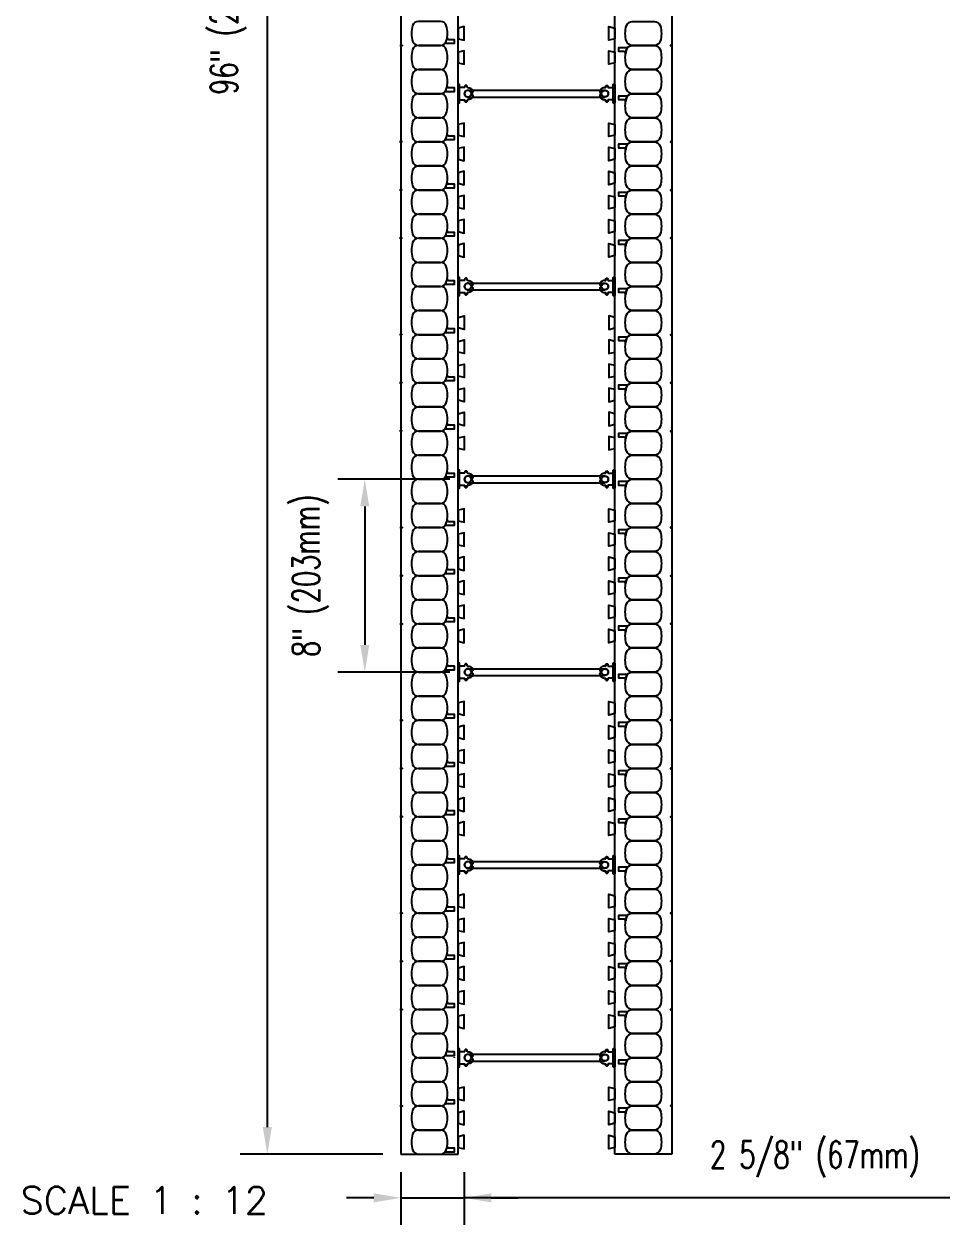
# Model space of a CAD drawing. Header units: inches. Extents: x 118 to 223, y 103 to 202.
# Drawn here: x 185.03 to 223.45, y 103.4 to 153.23 of the extents above; entities that cross this region are included whole.
import ezdxf
from ezdxf.enums import TextEntityAlignment as Align

# ---------------------------------------------------------------- set-up
doc = ezdxf.new("R2010")
doc.units = ezdxf.units.IN
doc.header["$MEASUREMENT"] = 0
for name, color, linetype in [('line25', 2, 'Continuous'), ('LINE50', 5, 'Continuous'), ('LINE9', 9, 'Continuous'), ('TEXT', 4, 'Continuous')]:
    doc.layers.add(name, color=color, linetype=linetype)
doc.styles.add('DIM', font='romans.shx', dxfattribs={"width": 0.7})
doc.styles.add('ROMANS', font='romans.shx', dxfattribs={"height": 0.75})
doc.dimstyles.new('ext_12', dxfattribs={"dimscale": 12, "dimtxt": 0.09375, "dimasz": 0.09375, "dimexe": 0.09375, "dimexo": 0.0625, "dimgap": 0.0625, "dimtad": 1, "dimdec": 1, "dimzin": 2, "dimdsep": 46, "dimlunit": 4, "dimtxsty": 'DIM', "dimcen": 0.09, "dimdle": 0.09375, "dimclrt": 4, "dimadec": 0, "dimazin": 0, "dimtfac": 1, "dimtdec": 1, "dimtmove": 2, "dimatfit": 3, "dimfxl": 0, "dimfrac": 2, "dimtolj": 1, "dimtzin": 0, "dimarcsym": 0})

# ---------------------------------------------------------------- blocks, each defined once
blk = doc.blocks.new('*D9')
at = {"layer": 'Defpoints', "color": 0}
for p in [(200.666, 202.342), (195.124, 106.342), (200.666, 106.342)]:
    blk.add_point(p, dxfattribs=at)
at = {"layer": 'TEXT', "color": 0, "lineweight": -2}
for p, q in [((199.916, 202.342), (193.999, 202.342)), ((195.124, 201.217), (195.124, 107.467)), ((199.916, 106.342), (193.999, 106.342))]:
    blk.add_line(p, q, dxfattribs=at)
at = {"layer": 'TEXT', "color": 0}
for points in [[(194.937, 201.217), (195.312, 201.217), (195.124, 202.342)], [(194.937, 107.467), (195.312, 107.467), (195.124, 106.342)]]:
    blk.add_solid(points, dxfattribs=at)
at = {"layer": 'TEXT', "color": 4, "insert": (193.517, 154.342), "char_height": 1.125, "attachment_point": 5, "rotation": 90, "style": 'DIM'}
blk.add_mtext('\\A1;96" (2438mm)', dxfattribs=at)
blk = doc.blocks.new('*D10')
at = {"layer": 'Defpoints', "color": 0}
for p in [(203.447, 134.342), (199.17, 126.342), (203.447, 126.342)]:
    blk.add_point(p, dxfattribs=at)
at = {"layer": 'TEXT', "color": 0, "lineweight": -2}
for p, q in [((202.697, 134.342), (198.045, 134.342)), ((199.17, 133.217), (199.17, 127.467)), ((202.697, 126.342), (198.045, 126.342))]:
    blk.add_line(p, q, dxfattribs=at)
at = {"layer": 'TEXT', "color": 0}
for points in [[(198.982, 133.217), (199.357, 133.217), (199.17, 134.342)], [(198.982, 127.467), (199.357, 127.467), (199.17, 126.342)]]:
    blk.add_solid(points, dxfattribs=at)
at = {"layer": 'TEXT', "color": 4, "insert": (196.92, 130.342), "char_height": 1.125, "attachment_point": 5, "rotation": 90, "style": 'DIM'}
blk.add_mtext('\\A1;8" (203mm) ', dxfattribs=at)
blk = doc.blocks.new('WEB_6_CENTRE_TOP')
for p, q in [((5.688, 0.141), (0, 0.141)), ((5.688, -0.141), (0, -0.141))]:
    blk.add_line(p, q)
for centre in [(0, 0), (5.688, 0)]:
    blk.add_circle(centre, 0.141)
blk = doc.blocks.new('Connector')
blk.add_point((0.271, 0))
at = {"layer": 'LINE9'}
for p, q in [((0, 0.375), (0, -0.375)), ((0.062, -0.375), (0.062, 0.375)), ((0.281, 0.25), (0.062, 0.25))]:
    blk.add_line(p, q, dxfattribs=at)
for points, weights in [([(0.007, 0.375), (0.004, 0.375), (0, 0.375)], [1, 0.972587069138, 0.950305488115]), ([(0.327, 0.343), (0.308, 0.343), (0.281, 0.317), (0.281, 0.297)], [1, 0.85355339, 0.85355339, 1]), ([(0.328, 0.343), (0.327, 0.343), (0.327, 0.343)], [1, 0.70710678, 1]), ([(0.375, 0.297), (0.375, 0.317), (0.348, 0.343), (0.329, 0.343)], [1, 0.85355339, 0.85355339, 1]), ([(0.406, 0.25), (0.546, 0.25), (0.619, 0.131)], [0.958404415409, 0.794674173519, 0.864651571113]), ([(0.619, 0.052), (0.612, 0.049), (0.604, 0.049)], [0.83615024178, 0.892081430621, 1]), ([(0, -0.375), (0.004, -0.375), (0.007, -0.375)], [0.950305488115, 0.972587069138, 1]), ([(0.281, -0.297), (0.281, -0.317), (0.308, -0.343), (0.327, -0.343)], [1, 0.85355339, 0.85355339, 1]), ([(0.327, -0.343), (0.281, -0.343), (0.281, -0.297)], [1, 0.70710678, 1]), ([(0.329, -0.343), (0.348, -0.343), (0.375, -0.317), (0.375, -0.297)], [1, 0.85355339, 0.85355339, 1]), ([(0.375, -0.297), (0.375, -0.343), (0.329, -0.343)], [1, 0.70710678, 1]), ([(0.619, -0.131), (0.546, -0.25), (0.406, -0.25)], [0.864651574428, 0.794674169686, 0.958404415195]), ([(0.604, -0.049), (0.612, -0.049), (0.619, -0.052)], [1, 0.89208144177, 0.836150253337])]:
    blk.add_rational_spline(points, weights, degree=2, dxfattribs=at)
for points, degree in [([(0, 0.375), (0.002, 0.375), (0.005, 0.375), (0.007, 0.375)], 3), ([(0.007, 0.375), (0.021, 0.375), (0.051, 0.375), (0.062, 0.375), (0.062, 0.375)], 3), ([(0.281, 0.25), (0.281, 0.297)], 1), ([(0.327, 0.343), (0.327, 0.343), (0.328, 0.343), (0.328, 0.343)], 3), ([(0.328, 0.343), (0.329, 0.343), (0.329, 0.343), (0.329, 0.343)], 3), ([(0.375, 0.25), (0.375, 0.297)], 1), ([(0.406, 0.25), (0.375, 0.25)], 1), ([(0.406, 0.25), (0.406, 0.25)], 1), ([(0.406, 0.25), (0.406, 0.25)], 1), ([(0.406, 0.25), (0.406, 0.25)], 1), ([(0.406, 0.25), (0.406, 0.25)], 1), ([(0.406, 0.25), (0.406, 0.25)], 1), ([(0.406, 0.25), (0.406, 0.25)], 1), ([(0.406, 0.25), (0.406, 0.25)], 1), ([(0.406, 0.25), (0.406, 0.25)], 1), ([(0.406, 0.25), (0.406, 0.25)], 1), ([(0.406, 0.25), (0.406, 0.25)], 1), ([(0.406, 0.25), (0.406, 0.25)], 1), ([(0.406, 0.25), (0.406, 0.25)], 1), ([(0.406, 0.25), (0.406, 0.25)], 1), ([(0.406, 0.25), (0.406, 0.25)], 1), ([(0.406, 0.25), (0.406, 0.25)], 1), ([(0.406, 0.25), (0.406, 0.25)], 1), ([(0.406, 0.25), (0.406, 0.25)], 1), ([(0.406, 0.25), (0.406, 0.25)], 1), ([(0.406, 0.25), (0.406, 0.25)], 1), ([(0.406, 0.25), (0.406, 0.25)], 1), ([(0.406, 0.25), (0.406, 0.25)], 1), ([(0.406, 0.25), (0.406, 0.25)], 1), ([(0.406, 0.25), (0.406, 0.25)], 1), ([(0.406, 0.25), (0.406, 0.25)], 1), ([(0.604, 0.049), (0.532, 0.049)], 1), ([(0.532, 0.049), (0.532, 0.049)], 1), ([(0.532, 0.049), (0.532, 0.049)], 1), ([(0.532, 0.049), (0.532, 0.049)], 1), ([(0.532, 0.049), (0.532, 0.049)], 1), ([(0.532, 0.049), (0.532, 0.049)], 1), ([(0.532, 0.049), (0.532, 0.049)], 1), ([(0.532, 0.049), (0.532, 0.049)], 1), ([(0.532, 0.049), (0.532, 0.049)], 1), ([(0.532, 0.049), (0.532, 0.049)], 1), ([(0.532, 0.049), (0.532, 0.049)], 1), ([(0.604, 0.049), (0.609, 0.049), (0.614, 0.05), (0.619, 0.052)], 3), ([(0.604, 0.049), (0.604, 0.049)], 1), ([(0.604, 0.049), (0.604, 0.049)], 1), ([(0.604, 0.049), (0.604, 0.049)], 1), ([(0.604, 0.049), (0.604, 0.049)], 1), ([(0.619, 0.131), (0.619, 0.052)], 1), ([(0.619, 0.131), (0.619, 0.131)], 1), ([(0.619, 0.131), (0.619, 0.131)], 1), ([(0.619, 0.131), (0.619, 0.131)], 1), ([(0.619, 0.131), (0.619, 0.131)], 1), ([(0.007, -0.375), (0.005, -0.375), (0.002, -0.375), (0, -0.375)], 3), ([(0.062, -0.375), (0.062, -0.375), (0.051, -0.375), (0.021, -0.375), (0.007, -0.375)], 3), ([(0.062, -0.25), (0.281, -0.25)], 1), ([(0.281, -0.297), (0.281, -0.25)], 1), ([(0.281, -0.25), (0.281, -0.297)], 1), ([(0.328, -0.343), (0.328, -0.343), (0.327, -0.343), (0.327, -0.343)], 3), ([(0.329, -0.343), (0.329, -0.343), (0.329, -0.343), (0.328, -0.343)], 3), ([(0.375, -0.25), (0.375, -0.297)], 1), ([(0.375, -0.297), (0.375, -0.25)], 1), ([(0.406, -0.25), (0.375, -0.25)], 1), ([(0.406, -0.25), (0.406, -0.25)], 1), ([(0.406, -0.25), (0.406, -0.25)], 1), ([(0.406, -0.25), (0.406, -0.25)], 1), ([(0.406, -0.25), (0.406, -0.25)], 1), ([(0.406, -0.25), (0.406, -0.25)], 1), ([(0.406, -0.25), (0.406, -0.25)], 1), ([(0.406, -0.25), (0.406, -0.25)], 1), ([(0.406, -0.25), (0.406, -0.25)], 1), ([(0.406, -0.25), (0.406, -0.25)], 1), ([(0.406, -0.25), (0.406, -0.25)], 1), ([(0.406, -0.25), (0.406, -0.25)], 1), ([(0.532, -0.049), (0.604, -0.049)], 1), ([(0.604, -0.049), (0.58, -0.049), (0.556, -0.049), (0.532, -0.049)], 3), ([(0.532, -0.049), (0.532, -0.049)], 1), ([(0.532, -0.049), (0.532, -0.049)], 1), ([(0.532, -0.049), (0.532, -0.049)], 1), ([(0.532, -0.049), (0.532, -0.049)], 1), ([(0.619, -0.052), (0.614, -0.05), (0.609, -0.049), (0.604, -0.049)], 3), ([(0.604, -0.049), (0.604, -0.049)], 1), ([(0.604, -0.049), (0.604, -0.049)], 1), ([(0.604, -0.049), (0.604, -0.049)], 1), ([(0.604, -0.049), (0.604, -0.049)], 1), ([(0.604, -0.049), (0.604, -0.049)], 1), ([(0.604, -0.049), (0.604, -0.049)], 1), ([(0.604, -0.049), (0.604, -0.049)], 1), ([(0.604, -0.049), (0.604, -0.049)], 1), ([(0.619, -0.052), (0.619, -0.131)], 1), ([(0.619, -0.131), (0.619, -0.131)], 1), ([(0.619, -0.131), (0.619, -0.131)], 1), ([(0.619, -0.131), (0.619, -0.131)], 1), ([(0.619, -0.131), (0.619, -0.131)], 1)]:
    blk.add_open_spline(points, degree=degree, dxfattribs=at)
for points, weights, knots in [([(0.062, 0.375), (0.062, 0.375), (0.046, 0.375), (0.03, 0.375), (0.007, 0.375)], [0.868718858569, 0.861102746415, 1, 0.861102734288, 0.868718859898], [0, 0, 0, 0.5, 0.5, 1, 1, 1]), ([(0.532, 0.049), (0.472, 0.203), (0.333, 0.113), (0.157, 0), (0.333, -0.113), (0.472, -0.203), (0.532, -0.049)], [0.899508922286, 0.599718215298, 1, 0.54226024, 1, 0.599718224335, 0.899508908749], [0, 0, 0, 0.318112, 0.318112, 0.681888, 0.681888, 1, 1, 1]), ([(0.007, -0.375), (0.03, -0.375), (0.046, -0.375), (0.062, -0.375), (0.062, -0.375)], [0.868718859319, 0.861102739573, 1, 0.861102742958, 0.868718858948], [0, 0, 0, 0.5, 0.5, 1, 1, 1])]:
    blk.add_rational_spline(points, weights, degree=2, knots=knots, dxfattribs=at)
blk = doc.blocks.new('*D16')
at = {"layer": 'Defpoints', "color": 0}
for p in [(200.666, 106.342), (203.291, 106.342), (203.291, 104.527)]:
    blk.add_point(p, dxfattribs=at)
at = {"layer": 'TEXT', "color": 0, "lineweight": -2}
for p, q in [((200.666, 105.592), (200.666, 103.402)), ((203.291, 105.592), (203.291, 103.402)), ((199.541, 104.527), (198.416, 104.527)), ((200.666, 104.527), (203.291, 104.527)), ((200.666, 104.527), (203.291, 104.527)), ((223.454, 104.527), (203.291, 104.527)), ((204.416, 104.527), (205.541, 104.527))]:
    blk.add_line(p, q, dxfattribs=at)
at = {"layer": 'TEXT', "color": 0}
for points in [[(199.541, 104.714), (199.541, 104.339), (200.666, 104.527)], [(204.416, 104.714), (204.416, 104.339), (203.291, 104.527)]]:
    blk.add_solid(points, dxfattribs=at)
at = {"layer": 'TEXT', "color": 4, "insert": (217.848, 106.134), "char_height": 1.125, "attachment_point": 5, "style": 'DIM'}
blk.add_mtext('\\A1;2 5/8" (67mm)', dxfattribs=at)

msp = doc.modelspace()

# ---------------------------------------------------------------- linework, layer by layer
at = {"layer": 'line25'}
for p, q in [((203.041, 106.342), (203.041, 173.967)), ((209.541, 106.342), (209.541, 173.967)), ((202.873, 110.362), (202.873, 110.342))]:
    msp.add_line(p, q, dxfattribs=at)
for points in [[(203.041, 152.623), (203.291, 152.561), (203.291, 153.123), (203.041, 153.061)], [(209.541, 152.623), (209.291, 152.561), (209.291, 153.123), (209.541, 153.061)], [(203.041, 151.623), (203.291, 151.561), (203.291, 152.123), (203.041, 152.061)], [(209.541, 151.623), (209.291, 151.561), (209.291, 152.123), (209.541, 152.061)], [(203.041, 148.623), (203.291, 148.561), (203.291, 149.123), (203.041, 149.061)], [(209.541, 148.623), (209.291, 148.561), (209.291, 149.123), (209.541, 149.061)], [(203.041, 147.623), (203.291, 147.561), (203.291, 148.123), (203.041, 148.061)], [(209.541, 147.623), (209.291, 147.561), (209.291, 148.123), (209.541, 148.061)], [(203.041, 146.623), (203.291, 146.561), (203.291, 147.123), (203.041, 147.061)], [(209.541, 146.623), (209.291, 146.561), (209.291, 147.123), (209.541, 147.061)], [(203.041, 145.623), (203.291, 145.561), (203.291, 146.123), (203.041, 146.061)], [(209.541, 145.623), (209.291, 145.561), (209.291, 146.123), (209.541, 146.061)], [(203.041, 144.623), (203.291, 144.561), (203.291, 145.123), (203.041, 145.061)], [(209.541, 144.623), (209.291, 144.561), (209.291, 145.123), (209.541, 145.061)], [(203.041, 143.623), (203.291, 143.561), (203.291, 144.123), (203.041, 144.061)], [(209.541, 143.623), (209.291, 143.561), (209.291, 144.123), (209.541, 144.061)], [(203.041, 141.061), (203.291, 141.123), (203.291, 140.561), (203.041, 140.623)], [(209.541, 141.061), (209.291, 141.123), (209.291, 140.561), (209.541, 140.623)], [(203.041, 140.061), (203.291, 140.123), (203.291, 139.561), (203.041, 139.623)], [(209.541, 140.061), (209.291, 140.123), (209.291, 139.561), (209.541, 139.623)], [(203.041, 139.061), (203.291, 139.123), (203.291, 138.561), (203.041, 138.623)], [(209.541, 139.061), (209.291, 139.123), (209.291, 138.561), (209.541, 138.623)], [(203.041, 138.061), (203.291, 138.123), (203.291, 137.561), (203.041, 137.623)], [(209.541, 138.061), (209.291, 138.123), (209.291, 137.561), (209.541, 137.623)], [(203.041, 137.061), (203.291, 137.123), (203.291, 136.561), (203.041, 136.623)], [(209.541, 137.061), (209.291, 137.123), (209.291, 136.561), (209.541, 136.623)], [(203.041, 136.061), (203.291, 136.123), (203.291, 135.561), (203.041, 135.623)], [(209.541, 136.061), (209.291, 136.123), (209.291, 135.561), (209.541, 135.623)], [(203.041, 132.623), (203.291, 132.561), (203.291, 133.123), (203.041, 133.061)], [(209.541, 132.623), (209.291, 132.561), (209.291, 133.123), (209.541, 133.061)], [(203.041, 131.623), (203.291, 131.561), (203.291, 132.123), (203.041, 132.061)], [(209.541, 131.623), (209.291, 131.561), (209.291, 132.123), (209.541, 132.061)], [(203.041, 130.623), (203.291, 130.561), (203.291, 131.123), (203.041, 131.061)], [(209.541, 130.623), (209.291, 130.561), (209.291, 131.123), (209.541, 131.061)], [(203.041, 129.623), (203.291, 129.561), (203.291, 130.123), (203.041, 130.061)], [(209.541, 129.623), (209.291, 129.561), (209.291, 130.123), (209.541, 130.061)], [(203.041, 128.623), (203.291, 128.561), (203.291, 129.123), (203.041, 129.061)], [(209.541, 128.623), (209.291, 128.561), (209.291, 129.123), (209.541, 129.061)], [(203.041, 127.623), (203.291, 127.561), (203.291, 128.123), (203.041, 128.061)], [(209.541, 127.623), (209.291, 127.561), (209.291, 128.123), (209.541, 128.061)], [(203.041, 124.623), (203.291, 124.561), (203.291, 125.123), (203.041, 125.061)], [(209.541, 124.623), (209.291, 124.561), (209.291, 125.123), (209.541, 125.061)], [(203.041, 123.623), (203.291, 123.561), (203.291, 124.123), (203.041, 124.061)], [(209.541, 123.623), (209.291, 123.561), (209.291, 124.123), (209.541, 124.061)], [(203.041, 122.623), (203.291, 122.561), (203.291, 123.123), (203.041, 123.061)], [(209.541, 122.623), (209.291, 122.561), (209.291, 123.123), (209.541, 123.061)], [(203.041, 121.623), (203.291, 121.561), (203.291, 122.123), (203.041, 122.061)], [(209.541, 121.623), (209.291, 121.561), (209.291, 122.123), (209.541, 122.061)], [(203.041, 120.623), (203.291, 120.561), (203.291, 121.123), (203.041, 121.061)], [(209.541, 120.623), (209.291, 120.561), (209.291, 121.123), (209.541, 121.061)], [(203.041, 119.623), (203.291, 119.561), (203.291, 120.123), (203.041, 120.061)], [(209.541, 119.623), (209.291, 119.561), (209.291, 120.123), (209.541, 120.061)], [(203.041, 116.623), (203.291, 116.561), (203.291, 117.123), (203.041, 117.061)], [(209.541, 116.623), (209.291, 116.561), (209.291, 117.123), (209.541, 117.061)], [(203.041, 115.623), (203.291, 115.561), (203.291, 116.123), (203.041, 116.061)], [(209.541, 115.623), (209.291, 115.561), (209.291, 116.123), (209.541, 116.061)], [(203.041, 114.623), (203.291, 114.561), (203.291, 115.123), (203.041, 115.061)], [(209.541, 114.623), (209.291, 114.561), (209.291, 115.123), (209.541, 115.061)], [(203.041, 113.623), (203.291, 113.561), (203.291, 114.123), (203.041, 114.061)], [(209.541, 113.623), (209.291, 113.561), (209.291, 114.123), (209.541, 114.061)], [(203.041, 112.623), (203.291, 112.561), (203.291, 113.123), (203.041, 113.061)], [(209.541, 112.623), (209.291, 112.561), (209.291, 113.123), (209.541, 113.061)], [(203.041, 111.623), (203.291, 111.561), (203.291, 112.123), (203.041, 112.061)], [(209.541, 111.623), (209.291, 111.561), (209.291, 112.123), (209.541, 112.061)], [(203.041, 108.623), (203.291, 108.561), (203.291, 109.123), (203.041, 109.061)], [(209.541, 108.623), (209.291, 108.561), (209.291, 109.123), (209.541, 109.061)], [(203.041, 107.623), (203.291, 107.561), (203.291, 108.123), (203.041, 108.061)], [(209.541, 107.623), (209.291, 107.561), (209.291, 108.123), (209.541, 108.061)], [(203.041, 106.623), (203.291, 106.561), (203.291, 107.123), (203.041, 107.061)], [(209.541, 106.623), (209.291, 106.561), (209.291, 107.123), (209.541, 107.061)]]:
    msp.add_lwpolyline(points, close=True, dxfattribs=at)
at = {"layer": 'LINE50'}
for p, q in [((200.666, 176.31), (200.666, 106.342)), ((211.916, 176.31), (211.916, 106.342)), ((200.666, 106.342), (203.041, 106.342)), ((211.916, 106.342), (209.541, 106.342))]:
    msp.add_line(p, q, dxfattribs=at)
at = {"layer": 'LINE9'}
for points in [[(202.552, 152.515, 0.157671), (202.552, 153.169, 0.325305), (202.314, 153.342), (201.393, 153.342, 0.325305), (201.155, 153.169, 0.157671), (201.155, 152.515, 0.325305), (201.393, 152.342), (202.314, 152.342, 0.325305)], [(210.03, 152.515, -0.157671), (210.03, 153.169, -0.325305), (210.268, 153.342), (211.189, 153.342, -0.325305), (211.427, 153.169, -0.157671), (211.427, 152.515, -0.325305), (211.189, 152.342), (210.268, 152.342, -0.325305)], [(202.552, 152.515, 0.037267), (202.59, 152.668, 0.463036), (202.651, 152.596), (202.873, 152.596), (202.873, 152.425), (202.527, 152.425, 0.189002), (202.484, 152.408, 0.128407)], [(202.552, 151.515, 0.157671), (202.552, 152.169, 0.325305), (202.314, 152.342), (201.393, 152.342, 0.325305), (201.155, 152.169, 0.157671), (201.155, 151.515, 0.325305), (201.393, 151.342), (202.314, 151.342, 0.325305)], [(210.03, 152.169, 0.037267), (209.993, 152.015, 0.463036), (209.931, 152.088), (209.71, 152.088), (209.71, 152.258), (210.056, 152.258, 0.189002), (210.098, 152.275, 0.128407)], [(210.03, 151.515, -0.157671), (210.03, 152.169, -0.325305), (210.268, 152.342), (211.189, 152.342, -0.325305), (211.427, 152.169, -0.157671), (211.427, 151.515, -0.325305), (211.189, 151.342), (210.268, 151.342, -0.325305)], [(202.552, 150.515, 0.157671), (202.552, 151.169, 0.325305), (202.314, 151.342), (201.393, 151.342, 0.325305), (201.155, 151.169, 0.157671), (201.155, 150.515, 0.325305), (201.393, 150.342), (202.314, 150.342, 0.325305)], [(210.03, 150.515, -0.157671), (210.03, 151.169, -0.325305), (210.268, 151.342), (211.189, 151.342, -0.325305), (211.427, 151.169, -0.157671), (211.427, 150.515, -0.325305), (211.189, 150.342), (210.268, 150.342, -0.325305)], [(202.552, 150.515, 0.037267), (202.59, 150.668, 0.463036), (202.651, 150.596), (202.873, 150.596), (202.873, 150.425), (202.527, 150.425, 0.189002), (202.484, 150.408, 0.128407)], [(202.552, 149.515, 0.157671), (202.552, 150.169, 0.325305), (202.314, 150.342), (201.393, 150.342, 0.325305), (201.155, 150.169, 0.157671), (201.155, 149.515, 0.325305), (201.393, 149.342), (202.314, 149.342, 0.325305)], [(210.03, 150.169, 0.037267), (209.993, 150.015, 0.463036), (209.931, 150.088), (209.71, 150.088), (209.71, 150.258), (210.056, 150.258, 0.189002), (210.098, 150.275, 0.128407)], [(210.03, 149.515, -0.157671), (210.03, 150.169, -0.325305), (210.268, 150.342), (211.189, 150.342, -0.325305), (211.427, 150.169, -0.157671), (211.427, 149.515, -0.325305), (211.189, 149.342), (210.268, 149.342, -0.325305)], [(202.552, 148.515, 0.157671), (202.552, 149.169, 0.325305), (202.314, 149.342), (201.393, 149.342, 0.325305), (201.155, 149.169, 0.157671), (201.155, 148.515, 0.325305), (201.393, 148.342), (202.314, 148.342, 0.325305)], [(210.03, 148.515, -0.157671), (210.03, 149.169, -0.325305), (210.268, 149.342), (211.189, 149.342, -0.325305), (211.427, 149.169, -0.157671), (211.427, 148.515, -0.325305), (211.189, 148.342), (210.268, 148.342, -0.325305)], [(202.552, 148.515, 0.037267), (202.59, 148.668, 0.463036), (202.651, 148.596), (202.873, 148.596), (202.873, 148.425), (202.527, 148.425, 0.189002), (202.484, 148.408, 0.128407)], [(202.552, 147.515, 0.157671), (202.552, 148.169, 0.325305), (202.314, 148.342), (201.393, 148.342, 0.325305), (201.155, 148.169, 0.157671), (201.155, 147.515, 0.325305), (201.393, 147.342), (202.314, 147.342, 0.325305)], [(210.03, 148.169, 0.037267), (209.993, 148.015, 0.463036), (209.931, 148.088), (209.71, 148.088), (209.71, 148.258), (210.056, 148.258, 0.189002), (210.098, 148.275, 0.128407)], [(210.03, 147.515, -0.157671), (210.03, 148.169, -0.325305), (210.268, 148.342), (211.189, 148.342, -0.325305), (211.427, 148.169, -0.157671), (211.427, 147.515, -0.325305), (211.189, 147.342), (210.268, 147.342, -0.325305)], [(202.552, 146.515, 0.157671), (202.552, 147.169, 0.325305), (202.314, 147.342), (201.393, 147.342, 0.325305), (201.155, 147.169, 0.157671), (201.155, 146.515, 0.325305), (201.393, 146.342), (202.314, 146.342, 0.325305)], [(210.03, 146.515, -0.157671), (210.03, 147.169, -0.325305), (210.268, 147.342), (211.189, 147.342, -0.325305), (211.427, 147.169, -0.157671), (211.427, 146.515, -0.325305), (211.189, 146.342), (210.268, 146.342, -0.325305)], [(202.552, 146.515, 0.037267), (202.59, 146.668, 0.463036), (202.651, 146.596), (202.873, 146.596), (202.873, 146.425), (202.527, 146.425, 0.189002), (202.484, 146.408, 0.128407)], [(202.552, 145.515, 0.157671), (202.552, 146.169, 0.325305), (202.314, 146.342), (201.393, 146.342, 0.325305), (201.155, 146.169, 0.157671), (201.155, 145.515, 0.325305), (201.393, 145.342), (202.314, 145.342, 0.325305)], [(210.03, 146.169, 0.037267), (209.993, 146.015, 0.463036), (209.931, 146.088), (209.71, 146.088), (209.71, 146.258), (210.056, 146.258, 0.189002), (210.098, 146.275, 0.128407)], [(210.03, 145.515, -0.157671), (210.03, 146.169, -0.325305), (210.268, 146.342), (211.189, 146.342, -0.325305), (211.427, 146.169, -0.157671), (211.427, 145.515, -0.325305), (211.189, 145.342), (210.268, 145.342, -0.325305)], [(202.552, 144.515, 0.157671), (202.552, 145.169, 0.325305), (202.314, 145.342), (201.393, 145.342, 0.325305), (201.155, 145.169, 0.157671), (201.155, 144.515, 0.325305), (201.393, 144.342), (202.314, 144.342, 0.325305)], [(210.03, 144.515, -0.157671), (210.03, 145.169, -0.325305), (210.268, 145.342), (211.189, 145.342, -0.325305), (211.427, 145.169, -0.157671), (211.427, 144.515, -0.325305), (211.189, 144.342), (210.268, 144.342, -0.325305)], [(202.552, 144.515, 0.037267), (202.59, 144.668, 0.463036), (202.651, 144.596), (202.873, 144.596), (202.873, 144.425), (202.527, 144.425, 0.189002), (202.484, 144.408, 0.128407)], [(202.552, 143.515, 0.157671), (202.552, 144.169, 0.325305), (202.314, 144.342), (201.393, 144.342, 0.325305), (201.155, 144.169, 0.157671), (201.155, 143.515, 0.325305), (201.393, 143.342), (202.314, 143.342, 0.325305)], [(210.03, 144.169, 0.037267), (209.993, 144.015, 0.463036), (209.931, 144.088), (209.71, 144.088), (209.71, 144.258), (210.056, 144.258, 0.189002), (210.098, 144.275, 0.128407)], [(210.03, 143.515, -0.157671), (210.03, 144.169, -0.325305), (210.268, 144.342), (211.189, 144.342, -0.325305), (211.427, 144.169, -0.157671), (211.427, 143.515, -0.325305), (211.189, 143.342), (210.268, 143.342, -0.325305)], [(202.552, 142.515, 0.157671), (202.552, 143.169, 0.325305), (202.314, 143.342), (201.393, 143.342, 0.325305), (201.155, 143.169, 0.157671), (201.155, 142.515, 0.325305), (201.393, 142.342), (202.314, 142.342, 0.325305)], [(210.03, 142.515, -0.157671), (210.03, 143.169, -0.325305), (210.268, 143.342), (211.189, 143.342, -0.325305), (211.427, 143.169, -0.157671), (211.427, 142.515, -0.325305), (211.189, 142.342), (210.268, 142.342, -0.325305)], [(202.552, 142.515, 0.037267), (202.59, 142.668, 0.463036), (202.651, 142.596), (202.873, 142.596), (202.873, 142.425), (202.527, 142.425, 0.189002), (202.484, 142.408, 0.128407)], [(202.552, 141.515, 0.157671), (202.552, 142.169, 0.325305), (202.314, 142.342), (201.393, 142.342, 0.325305), (201.155, 142.169, 0.157671), (201.155, 141.515, 0.325305), (201.393, 141.342), (202.314, 141.342, 0.325305)], [(210.03, 142.169, 0.037267), (209.993, 142.015, 0.463036), (209.931, 142.088), (209.71, 142.088), (209.71, 142.258), (210.056, 142.258, 0.189002), (210.098, 142.275, 0.128407)], [(210.03, 141.515, -0.157671), (210.03, 142.169, -0.325305), (210.268, 142.342), (211.189, 142.342, -0.325305), (211.427, 142.169, -0.157671), (211.427, 141.515, -0.325305), (211.189, 141.342), (210.268, 141.342, -0.325305)], [(202.552, 140.515, 0.157671), (202.552, 141.169, 0.325305), (202.314, 141.342), (201.393, 141.342, 0.325305), (201.155, 141.169, 0.157671), (201.155, 140.515, 0.325305), (201.393, 140.342), (202.314, 140.342, 0.325305)], [(210.03, 140.515, -0.157671), (210.03, 141.169, -0.325305), (210.268, 141.342), (211.189, 141.342, -0.325305), (211.427, 141.169, -0.157671), (211.427, 140.515, -0.325305), (211.189, 140.342), (210.268, 140.342, -0.325305)], [(202.552, 140.515, 0.037267), (202.59, 140.668, 0.463036), (202.651, 140.596), (202.873, 140.596), (202.873, 140.425), (202.527, 140.425, 0.189002), (202.484, 140.408, 0.128407)], [(202.552, 139.515, 0.157671), (202.552, 140.169, 0.325305), (202.314, 140.342), (201.393, 140.342, 0.325305), (201.155, 140.169, 0.157671), (201.155, 139.515, 0.325305), (201.393, 139.342), (202.314, 139.342, 0.325305)], [(210.03, 140.169, 0.037267), (209.993, 140.015, 0.463036), (209.931, 140.088), (209.71, 140.088), (209.71, 140.258), (210.056, 140.258, 0.189002), (210.098, 140.275, 0.128407)], [(210.03, 139.515, -0.157671), (210.03, 140.169, -0.325305), (210.268, 140.342), (211.189, 140.342, -0.325305), (211.427, 140.169, -0.157671), (211.427, 139.515, -0.325305), (211.189, 139.342), (210.268, 139.342, -0.325305)], [(202.552, 138.515, 0.157671), (202.552, 139.169, 0.325305), (202.314, 139.342), (201.393, 139.342, 0.325305), (201.155, 139.169, 0.157671), (201.155, 138.515, 0.325305), (201.393, 138.342), (202.314, 138.342, 0.325305)], [(210.03, 138.515, -0.157671), (210.03, 139.169, -0.325305), (210.268, 139.342), (211.189, 139.342, -0.325305), (211.427, 139.169, -0.157671), (211.427, 138.515, -0.325305), (211.189, 138.342), (210.268, 138.342, -0.325305)], [(202.552, 138.515, 0.037267), (202.59, 138.668, 0.463036), (202.651, 138.596), (202.873, 138.596), (202.873, 138.425), (202.527, 138.425, 0.189002), (202.484, 138.408, 0.128407)], [(202.552, 137.515, 0.157671), (202.552, 138.169, 0.325305), (202.314, 138.342), (201.393, 138.342, 0.325305), (201.155, 138.169, 0.157671), (201.155, 137.515, 0.325305), (201.393, 137.342), (202.314, 137.342, 0.325305)], [(210.03, 138.169, 0.037267), (209.993, 138.015, 0.463036), (209.931, 138.088), (209.71, 138.088), (209.71, 138.258), (210.056, 138.258, 0.189002), (210.098, 138.275, 0.128407)], [(210.03, 137.515, -0.157671), (210.03, 138.169, -0.325305), (210.268, 138.342), (211.189, 138.342, -0.325305), (211.427, 138.169, -0.157671), (211.427, 137.515, -0.325305), (211.189, 137.342), (210.268, 137.342, -0.325305)], [(202.552, 136.515, 0.157671), (202.552, 137.169, 0.325305), (202.314, 137.342), (201.393, 137.342, 0.325305), (201.155, 137.169, 0.157671), (201.155, 136.515, 0.325305), (201.393, 136.342), (202.314, 136.342, 0.325305)], [(210.03, 136.515, -0.157671), (210.03, 137.169, -0.325305), (210.268, 137.342), (211.189, 137.342, -0.325305), (211.427, 137.169, -0.157671), (211.427, 136.515, -0.325305), (211.189, 136.342), (210.268, 136.342, -0.325305)], [(202.552, 136.515, 0.037267), (202.59, 136.668, 0.463036), (202.651, 136.596), (202.873, 136.596), (202.873, 136.425), (202.527, 136.425, 0.189002), (202.484, 136.408, 0.128407)], [(202.552, 135.515, 0.157671), (202.552, 136.169, 0.325305), (202.314, 136.342), (201.393, 136.342, 0.325305), (201.155, 136.169, 0.157671), (201.155, 135.515, 0.325305), (201.393, 135.342), (202.314, 135.342, 0.325305)], [(210.03, 136.169, 0.037267), (209.993, 136.015, 0.463036), (209.931, 136.088), (209.71, 136.088), (209.71, 136.258), (210.056, 136.258, 0.189002), (210.098, 136.275, 0.128407)], [(210.03, 135.515, -0.157671), (210.03, 136.169, -0.325305), (210.268, 136.342), (211.189, 136.342, -0.325305), (211.427, 136.169, -0.157671), (211.427, 135.515, -0.325305), (211.189, 135.342), (210.268, 135.342, -0.325305)], [(202.552, 134.515, 0.157671), (202.552, 135.169, 0.325305), (202.314, 135.342), (201.393, 135.342, 0.325305), (201.155, 135.169, 0.157671), (201.155, 134.515, 0.325305), (201.393, 134.342), (202.314, 134.342, 0.325305)], [(210.03, 134.515, -0.157671), (210.03, 135.169, -0.325305), (210.268, 135.342), (211.189, 135.342, -0.325305), (211.427, 135.169, -0.157671), (211.427, 134.515, -0.325305), (211.189, 134.342), (210.268, 134.342, -0.325305)], [(202.552, 134.515, 0.037267), (202.59, 134.668, 0.463036), (202.651, 134.596), (202.873, 134.596), (202.873, 134.425), (202.527, 134.425, 0.189002), (202.484, 134.408, 0.128407)], [(202.552, 133.515, 0.157671), (202.552, 134.169, 0.325305), (202.314, 134.342), (201.393, 134.342, 0.325305), (201.155, 134.169, 0.157671), (201.155, 133.515, 0.325305), (201.393, 133.342), (202.314, 133.342, 0.325305)], [(210.03, 134.169, 0.037267), (209.993, 134.015, 0.463036), (209.931, 134.088), (209.71, 134.088), (209.71, 134.258), (210.056, 134.258, 0.189002), (210.098, 134.275, 0.128407)], [(210.03, 133.515, -0.157671), (210.03, 134.169, -0.325305), (210.268, 134.342), (211.189, 134.342, -0.325305), (211.427, 134.169, -0.157671), (211.427, 133.515, -0.325305), (211.189, 133.342), (210.268, 133.342, -0.325305)], [(202.552, 132.515, 0.157671), (202.552, 133.169, 0.325305), (202.314, 133.342), (201.393, 133.342, 0.325305), (201.155, 133.169, 0.157671), (201.155, 132.515, 0.325305), (201.393, 132.342), (202.314, 132.342, 0.325305)], [(210.03, 132.515, -0.157671), (210.03, 133.169, -0.325305), (210.268, 133.342), (211.189, 133.342, -0.325305), (211.427, 133.169, -0.157671), (211.427, 132.515, -0.325305), (211.189, 132.342), (210.268, 132.342, -0.325305)], [(202.552, 132.515, 0.037267), (202.59, 132.668, 0.463036), (202.651, 132.596), (202.873, 132.596), (202.873, 132.425), (202.527, 132.425, 0.189002), (202.484, 132.408, 0.128407)], [(202.552, 131.515, 0.157671), (202.552, 132.169, 0.325305), (202.314, 132.342), (201.393, 132.342, 0.325305), (201.155, 132.169, 0.157671), (201.155, 131.515, 0.325305), (201.393, 131.342), (202.314, 131.342, 0.325305)], [(210.03, 132.169, 0.037267), (209.993, 132.015, 0.463036), (209.931, 132.088), (209.71, 132.088), (209.71, 132.258), (210.056, 132.258, 0.189002), (210.098, 132.275, 0.128407)], [(210.03, 131.515, -0.157671), (210.03, 132.169, -0.325305), (210.268, 132.342), (211.189, 132.342, -0.325305), (211.427, 132.169, -0.157671), (211.427, 131.515, -0.325305), (211.189, 131.342), (210.268, 131.342, -0.325305)], [(202.552, 130.515, 0.157671), (202.552, 131.169, 0.325305), (202.314, 131.342), (201.393, 131.342, 0.325305), (201.155, 131.169, 0.157671), (201.155, 130.515, 0.325305), (201.393, 130.342), (202.314, 130.342, 0.325305)], [(210.03, 130.515, -0.157671), (210.03, 131.169, -0.325305), (210.268, 131.342), (211.189, 131.342, -0.325305), (211.427, 131.169, -0.157671), (211.427, 130.515, -0.325305), (211.189, 130.342), (210.268, 130.342, -0.325305)], [(202.552, 130.515, 0.037267), (202.59, 130.668, 0.463036), (202.651, 130.596), (202.873, 130.596), (202.873, 130.425), (202.527, 130.425, 0.189002), (202.484, 130.408, 0.128407)], [(202.552, 129.515, 0.157671), (202.552, 130.169, 0.325305), (202.314, 130.342), (201.393, 130.342, 0.325305), (201.155, 130.169, 0.157671), (201.155, 129.515, 0.325305), (201.393, 129.342), (202.314, 129.342, 0.325305)], [(210.03, 130.169, 0.037267), (209.993, 130.015, 0.463036), (209.931, 130.088), (209.71, 130.088), (209.71, 130.258), (210.056, 130.258, 0.189002), (210.098, 130.275, 0.128407)], [(210.03, 129.515, -0.157671), (210.03, 130.169, -0.325305), (210.268, 130.342), (211.189, 130.342, -0.325305), (211.427, 130.169, -0.157671), (211.427, 129.515, -0.325305), (211.189, 129.342), (210.268, 129.342, -0.325305)], [(202.552, 128.515, 0.157671), (202.552, 129.169, 0.325305), (202.314, 129.342), (201.393, 129.342, 0.325305), (201.155, 129.169, 0.157671), (201.155, 128.515, 0.325305), (201.393, 128.342), (202.314, 128.342, 0.325305)], [(210.03, 128.515, -0.157671), (210.03, 129.169, -0.325305), (210.268, 129.342), (211.189, 129.342, -0.325305), (211.427, 129.169, -0.157671), (211.427, 128.515, -0.325305), (211.189, 128.342), (210.268, 128.342, -0.325305)], [(202.552, 128.515, 0.037267), (202.59, 128.668, 0.463036), (202.651, 128.596), (202.873, 128.596), (202.873, 128.425), (202.527, 128.425, 0.189002), (202.484, 128.408, 0.128407)], [(202.552, 127.515, 0.157671), (202.552, 128.169, 0.325305), (202.314, 128.342), (201.393, 128.342, 0.325305), (201.155, 128.169, 0.157671), (201.155, 127.515, 0.325305), (201.393, 127.342), (202.314, 127.342, 0.325305)], [(210.03, 128.169, 0.037267), (209.993, 128.015, 0.463036), (209.931, 128.088), (209.71, 128.088), (209.71, 128.258), (210.056, 128.258, 0.189002), (210.098, 128.275, 0.128407)], [(210.03, 127.515, -0.157671), (210.03, 128.169, -0.325305), (210.268, 128.342), (211.189, 128.342, -0.325305), (211.427, 128.169, -0.157671), (211.427, 127.515, -0.325305), (211.189, 127.342), (210.268, 127.342, -0.325305)], [(202.552, 126.515, 0.157671), (202.552, 127.169, 0.325305), (202.314, 127.342), (201.393, 127.342, 0.325305), (201.155, 127.169, 0.157671), (201.155, 126.515, 0.325305), (201.393, 126.342), (202.314, 126.342, 0.325305)], [(210.03, 126.515, -0.157671), (210.03, 127.169, -0.325305), (210.268, 127.342), (211.189, 127.342, -0.325305), (211.427, 127.169, -0.157671), (211.427, 126.515, -0.325305), (211.189, 126.342), (210.268, 126.342, -0.325305)], [(202.552, 126.515, 0.037267), (202.59, 126.668, 0.463036), (202.651, 126.596), (202.873, 126.596), (202.873, 126.425), (202.527, 126.425, 0.189002), (202.484, 126.408, 0.128407)], [(202.552, 125.515, 0.157671), (202.552, 126.169, 0.325305), (202.314, 126.342), (201.393, 126.342, 0.325305), (201.155, 126.169, 0.157671), (201.155, 125.515, 0.325305), (201.393, 125.342), (202.314, 125.342, 0.325305)], [(210.03, 126.169, 0.037267), (209.993, 126.015, 0.463036), (209.931, 126.088), (209.71, 126.088), (209.71, 126.258), (210.056, 126.258, 0.189002), (210.098, 126.275, 0.128407)], [(210.03, 125.515, -0.157671), (210.03, 126.169, -0.325305), (210.268, 126.342), (211.189, 126.342, -0.325305), (211.427, 126.169, -0.157671), (211.427, 125.515, -0.325305), (211.189, 125.342), (210.268, 125.342, -0.325305)], [(202.552, 124.515, 0.157671), (202.552, 125.169, 0.325305), (202.314, 125.342), (201.393, 125.342, 0.325305), (201.155, 125.169, 0.157671), (201.155, 124.515, 0.325305), (201.393, 124.342), (202.314, 124.342, 0.325305)], [(210.03, 124.515, -0.157671), (210.03, 125.169, -0.325305), (210.268, 125.342), (211.189, 125.342, -0.325305), (211.427, 125.169, -0.157671), (211.427, 124.515, -0.325305), (211.189, 124.342), (210.268, 124.342, -0.325305)], [(202.552, 124.515, 0.037267), (202.59, 124.668, 0.463036), (202.651, 124.596), (202.873, 124.596), (202.873, 124.425), (202.527, 124.425, 0.189002), (202.484, 124.408, 0.128407)], [(202.552, 123.515, 0.157671), (202.552, 124.169, 0.325305), (202.314, 124.342), (201.393, 124.342, 0.325305), (201.155, 124.169, 0.157671), (201.155, 123.515, 0.325305), (201.393, 123.342), (202.314, 123.342, 0.325305)], [(210.03, 124.169, 0.037267), (209.993, 124.015, 0.463036), (209.931, 124.088), (209.71, 124.088), (209.71, 124.258), (210.056, 124.258, 0.189002), (210.098, 124.275, 0.128407)], [(210.03, 123.515, -0.157671), (210.03, 124.169, -0.325305), (210.268, 124.342), (211.189, 124.342, -0.325305), (211.427, 124.169, -0.157671), (211.427, 123.515, -0.325305), (211.189, 123.342), (210.268, 123.342, -0.325305)], [(202.552, 122.515, 0.157671), (202.552, 123.169, 0.325305), (202.314, 123.342), (201.393, 123.342, 0.325305), (201.155, 123.169, 0.157671), (201.155, 122.515, 0.325305), (201.393, 122.342), (202.314, 122.342, 0.325305)], [(210.03, 122.515, -0.157671), (210.03, 123.169, -0.325305), (210.268, 123.342), (211.189, 123.342, -0.325305), (211.427, 123.169, -0.157671), (211.427, 122.515, -0.325305), (211.189, 122.342), (210.268, 122.342, -0.325305)], [(202.552, 122.515, 0.037267), (202.59, 122.668, 0.463036), (202.651, 122.596), (202.873, 122.596), (202.873, 122.425), (202.527, 122.425, 0.189002), (202.484, 122.408, 0.128407)], [(202.552, 121.515, 0.157671), (202.552, 122.169, 0.325305), (202.314, 122.342), (201.393, 122.342, 0.325305), (201.155, 122.169, 0.157671), (201.155, 121.515, 0.325305), (201.393, 121.342), (202.314, 121.342, 0.325305)], [(210.03, 122.169, 0.037267), (209.993, 122.015, 0.463036), (209.931, 122.088), (209.71, 122.088), (209.71, 122.258), (210.056, 122.258, 0.189002), (210.098, 122.275, 0.128407)], [(210.03, 121.515, -0.157671), (210.03, 122.169, -0.325305), (210.268, 122.342), (211.189, 122.342, -0.325305), (211.427, 122.169, -0.157671), (211.427, 121.515, -0.325305), (211.189, 121.342), (210.268, 121.342, -0.325305)], [(202.552, 120.515, 0.157671), (202.552, 121.169, 0.325305), (202.314, 121.342), (201.393, 121.342, 0.325305), (201.155, 121.169, 0.157671), (201.155, 120.515, 0.325305), (201.393, 120.342), (202.314, 120.342, 0.325305)], [(210.03, 120.515, -0.157671), (210.03, 121.169, -0.325305), (210.268, 121.342), (211.189, 121.342, -0.325305), (211.427, 121.169, -0.157671), (211.427, 120.515, -0.325305), (211.189, 120.342), (210.268, 120.342, -0.325305)], [(202.552, 120.515, 0.037267), (202.59, 120.668, 0.463036), (202.651, 120.596), (202.873, 120.596), (202.873, 120.425), (202.527, 120.425, 0.189002), (202.484, 120.408, 0.128407)], [(202.552, 119.515, 0.157671), (202.552, 120.169, 0.325305), (202.314, 120.342), (201.393, 120.342, 0.325305), (201.155, 120.169, 0.157671), (201.155, 119.515, 0.325305), (201.393, 119.342), (202.314, 119.342, 0.325305)], [(210.03, 120.169, 0.037267), (209.993, 120.015, 0.463036), (209.931, 120.088), (209.71, 120.088), (209.71, 120.258), (210.056, 120.258, 0.189002), (210.098, 120.275, 0.128407)], [(210.03, 119.515, -0.157671), (210.03, 120.169, -0.325305), (210.268, 120.342), (211.189, 120.342, -0.325305), (211.427, 120.169, -0.157671), (211.427, 119.515, -0.325305), (211.189, 119.342), (210.268, 119.342, -0.325305)], [(202.552, 118.515, 0.157671), (202.552, 119.169, 0.325305), (202.314, 119.342), (201.393, 119.342, 0.325305), (201.155, 119.169, 0.157671), (201.155, 118.515, 0.325305), (201.393, 118.342), (202.314, 118.342, 0.325305)], [(210.03, 118.515, -0.157671), (210.03, 119.169, -0.325305), (210.268, 119.342), (211.189, 119.342, -0.325305), (211.427, 119.169, -0.157671), (211.427, 118.515, -0.325305), (211.189, 118.342), (210.268, 118.342, -0.325305)], [(202.552, 118.515, 0.037267), (202.59, 118.668, 0.463036), (202.651, 118.596), (202.873, 118.596), (202.873, 118.425), (202.527, 118.425, 0.189002), (202.484, 118.408, 0.128407)], [(202.552, 117.515, 0.157671), (202.552, 118.169, 0.325305), (202.314, 118.342), (201.393, 118.342, 0.325305), (201.155, 118.169, 0.157671), (201.155, 117.515, 0.325305), (201.393, 117.342), (202.314, 117.342, 0.325305)], [(210.03, 118.169, 0.037267), (209.993, 118.015, 0.463036), (209.931, 118.088), (209.71, 118.088), (209.71, 118.258), (210.056, 118.258, 0.189002), (210.098, 118.275, 0.128407)], [(210.03, 117.515, -0.157671), (210.03, 118.169, -0.325305), (210.268, 118.342), (211.189, 118.342, -0.325305), (211.427, 118.169, -0.157671), (211.427, 117.515, -0.325305), (211.189, 117.342), (210.268, 117.342, -0.325305)], [(202.552, 116.515, 0.157671), (202.552, 117.169, 0.325305), (202.314, 117.342), (201.393, 117.342, 0.325305), (201.155, 117.169, 0.157671), (201.155, 116.515, 0.325305), (201.393, 116.342), (202.314, 116.342, 0.325305)], [(210.03, 116.515, -0.157671), (210.03, 117.169, -0.325305), (210.268, 117.342), (211.189, 117.342, -0.325305), (211.427, 117.169, -0.157671), (211.427, 116.515, -0.325305), (211.189, 116.342), (210.268, 116.342, -0.325305)], [(202.552, 116.515, 0.037267), (202.59, 116.668, 0.463036), (202.651, 116.596), (202.873, 116.596), (202.873, 116.425), (202.527, 116.425, 0.189002), (202.484, 116.408, 0.128407)], [(202.552, 115.515, 0.157671), (202.552, 116.169, 0.325305), (202.314, 116.342), (201.393, 116.342, 0.325305), (201.155, 116.169, 0.157671), (201.155, 115.515, 0.325305), (201.393, 115.342), (202.314, 115.342, 0.325305)], [(210.03, 116.169, 0.037267), (209.993, 116.015, 0.463036), (209.931, 116.088), (209.71, 116.088), (209.71, 116.258), (210.056, 116.258, 0.189002), (210.098, 116.275, 0.128407)], [(210.03, 115.515, -0.157671), (210.03, 116.169, -0.325305), (210.268, 116.342), (211.189, 116.342, -0.325305), (211.427, 116.169, -0.157671), (211.427, 115.515, -0.325305), (211.189, 115.342), (210.268, 115.342, -0.325305)], [(202.552, 114.515, 0.157671), (202.552, 115.169, 0.325305), (202.314, 115.342), (201.393, 115.342, 0.325305), (201.155, 115.169, 0.157671), (201.155, 114.515, 0.325305), (201.393, 114.342), (202.314, 114.342, 0.325305)], [(210.03, 114.515, -0.157671), (210.03, 115.169, -0.325305), (210.268, 115.342), (211.189, 115.342, -0.325305), (211.427, 115.169, -0.157671), (211.427, 114.515, -0.325305), (211.189, 114.342), (210.268, 114.342, -0.325305)], [(202.552, 114.515, 0.037267), (202.59, 114.668, 0.463036), (202.651, 114.596), (202.873, 114.596), (202.873, 114.425), (202.527, 114.425, 0.189002), (202.484, 114.408, 0.128407)], [(202.552, 113.515, 0.157671), (202.552, 114.169, 0.325305), (202.314, 114.342), (201.393, 114.342, 0.325305), (201.155, 114.169, 0.157671), (201.155, 113.515, 0.325305), (201.393, 113.342), (202.314, 113.342, 0.325305)], [(210.03, 114.169, 0.037267), (209.993, 114.015, 0.463036), (209.931, 114.088), (209.71, 114.088), (209.71, 114.258), (210.056, 114.258, 0.189002), (210.098, 114.275, 0.128407)], [(210.03, 113.515, -0.157671), (210.03, 114.169, -0.325305), (210.268, 114.342), (211.189, 114.342, -0.325305), (211.427, 114.169, -0.157671), (211.427, 113.515, -0.325305), (211.189, 113.342), (210.268, 113.342, -0.325305)], [(202.552, 112.515, 0.157671), (202.552, 113.169, 0.325305), (202.314, 113.342), (201.393, 113.342, 0.325305), (201.155, 113.169, 0.157671), (201.155, 112.515, 0.325305), (201.393, 112.342), (202.314, 112.342, 0.325305)], [(210.03, 112.515, -0.157671), (210.03, 113.169, -0.325305), (210.268, 113.342), (211.189, 113.342, -0.325305), (211.427, 113.169, -0.157671), (211.427, 112.515, -0.325305), (211.189, 112.342), (210.268, 112.342, -0.325305)], [(202.552, 112.515, 0.037267), (202.59, 112.668, 0.463036), (202.651, 112.596), (202.873, 112.596), (202.873, 112.425), (202.527, 112.425, 0.189002), (202.484, 112.408, 0.128407)], [(202.552, 111.515, 0.157671), (202.552, 112.169, 0.325305), (202.314, 112.342), (201.393, 112.342, 0.325305), (201.155, 112.169, 0.157671), (201.155, 111.515, 0.325305), (201.393, 111.342), (202.314, 111.342, 0.325305)], [(210.03, 112.169, 0.037267), (209.993, 112.015, 0.463036), (209.931, 112.088), (209.71, 112.088), (209.71, 112.258), (210.056, 112.258, 0.189002), (210.098, 112.275, 0.128407)], [(210.03, 111.515, -0.157671), (210.03, 112.169, -0.325305), (210.268, 112.342), (211.189, 112.342, -0.325305), (211.427, 112.169, -0.157671), (211.427, 111.515, -0.325305), (211.189, 111.342), (210.268, 111.342, -0.325305)], [(202.552, 110.515, 0.157671), (202.552, 111.169, 0.325305), (202.314, 111.342), (201.393, 111.342, 0.325305), (201.155, 111.169, 0.157671), (201.155, 110.515, 0.325305), (201.393, 110.342), (202.314, 110.342, 0.325305)], [(210.03, 110.515, -0.157671), (210.03, 111.169, -0.325305), (210.268, 111.342), (211.189, 111.342, -0.325305), (211.427, 111.169, -0.157671), (211.427, 110.515, -0.325305), (211.189, 110.342), (210.268, 110.342, -0.325305)], [(202.552, 110.515, 0.037267), (202.59, 110.668, 0.463036), (202.651, 110.596), (202.873, 110.596), (202.873, 110.425), (202.527, 110.425, 0.189002), (202.484, 110.408, 0.128407)], [(202.552, 109.515, 0.157671), (202.552, 110.169, 0.325305), (202.314, 110.342), (201.393, 110.342, 0.325305), (201.155, 110.169, 0.157671), (201.155, 109.515, 0.325305), (201.393, 109.342), (202.314, 109.342, 0.325305)], [(210.03, 110.169, 0.037267), (209.993, 110.015, 0.463036), (209.931, 110.088), (209.71, 110.088), (209.71, 110.258), (210.056, 110.258, 0.189002), (210.098, 110.275, 0.128407)], [(210.03, 109.515, -0.157671), (210.03, 110.169, -0.325305), (210.268, 110.342), (211.189, 110.342, -0.325305), (211.427, 110.169, -0.157671), (211.427, 109.515, -0.325305), (211.189, 109.342), (210.268, 109.342, -0.325305)], [(202.552, 108.515, 0.157671), (202.552, 109.169, 0.325305), (202.314, 109.342), (201.393, 109.342, 0.325305), (201.155, 109.169, 0.157671), (201.155, 108.515, 0.325305), (201.393, 108.342), (202.314, 108.342, 0.325305)], [(210.03, 108.515, -0.157671), (210.03, 109.169, -0.325305), (210.268, 109.342), (211.189, 109.342, -0.325305), (211.427, 109.169, -0.157671), (211.427, 108.515, -0.325305), (211.189, 108.342), (210.268, 108.342, -0.325305)], [(202.552, 108.515, 0.037267), (202.59, 108.668, 0.463036), (202.651, 108.596), (202.873, 108.596), (202.873, 108.425), (202.527, 108.425, 0.189002), (202.484, 108.408, 0.128407)], [(202.552, 107.515, 0.157671), (202.552, 108.169, 0.325305), (202.314, 108.342), (201.393, 108.342, 0.325305), (201.155, 108.169, 0.157671), (201.155, 107.515, 0.325305), (201.393, 107.342), (202.314, 107.342, 0.325305)], [(210.03, 108.169, 0.037267), (209.993, 108.015, 0.463036), (209.931, 108.088), (209.71, 108.088), (209.71, 108.258), (210.056, 108.258, 0.189002), (210.098, 108.275, 0.128407)], [(210.03, 107.515, -0.157671), (210.03, 108.169, -0.325305), (210.268, 108.342), (211.189, 108.342, -0.325305), (211.427, 108.169, -0.157671), (211.427, 107.515, -0.325305), (211.189, 107.342), (210.268, 107.342, -0.325305)], [(202.552, 106.515, 0.157671), (202.552, 107.169, 0.325305), (202.314, 107.342), (201.393, 107.342, 0.325305), (201.155, 107.169, 0.157671), (201.155, 106.515, 0.325305), (201.393, 106.342), (202.314, 106.342, 0.325305)], [(210.03, 106.515, -0.157671), (210.03, 107.169, -0.325305), (210.268, 107.342), (211.189, 107.342, -0.325305), (211.427, 107.169, -0.157671), (211.427, 106.515, -0.325305), (211.189, 106.342), (210.268, 106.342, -0.325305)], [(202.552, 106.515, 0.037267), (202.59, 106.668, 0.463036), (202.651, 106.596), (202.873, 106.596), (202.873, 106.425), (202.527, 106.425, 0.189002), (202.484, 106.408, 0.128407)]]:
    msp.add_lwpolyline(points, format="xyb", close=True, dxfattribs=at)
for points in [[(200.666, 152.373), (200.731, 152.342), (200.666, 152.31)], [(211.916, 152.373), (211.852, 152.342), (211.916, 152.31)], [(200.648, 148.382), (200.713, 148.35), (200.648, 148.319)], [(211.916, 148.373), (211.852, 148.342), (211.916, 148.31)], [(200.648, 146.382), (200.713, 146.35), (200.648, 146.319)], [(211.916, 146.373), (211.852, 146.342), (211.916, 146.31)], [(200.648, 144.382), (200.713, 144.35), (200.648, 144.319)], [(211.916, 144.373), (211.852, 144.342), (211.916, 144.31)], [(200.648, 140.382), (200.713, 140.35), (200.648, 140.319)], [(211.916, 140.373), (211.852, 140.342), (211.916, 140.31)], [(200.648, 138.382), (200.713, 138.35), (200.648, 138.319)], [(211.916, 138.373), (211.852, 138.342), (211.916, 138.31)], [(200.648, 136.382), (200.713, 136.35), (200.648, 136.319)], [(211.916, 136.373), (211.852, 136.342), (211.916, 136.31)], [(200.666, 132.373), (200.731, 132.342), (200.666, 132.31)], [(211.916, 132.373), (211.852, 132.342), (211.916, 132.31)], [(200.666, 130.373), (200.731, 130.342), (200.666, 130.31)], [(211.916, 130.373), (211.852, 130.342), (211.916, 130.31)], [(200.666, 128.373), (200.731, 128.342), (200.666, 128.31)], [(211.916, 128.373), (211.852, 128.342), (211.916, 128.31)], [(200.666, 124.373), (200.731, 124.342), (200.666, 124.31)], [(211.916, 124.373), (211.852, 124.342), (211.916, 124.31)], [(200.666, 122.373), (200.731, 122.342), (200.666, 122.31)], [(211.916, 122.373), (211.852, 122.342), (211.916, 122.31)], [(200.666, 120.373), (200.731, 120.342), (200.666, 120.31)], [(211.916, 120.373), (211.852, 120.342), (211.916, 120.31)], [(200.666, 116.373), (200.731, 116.342), (200.666, 116.31)], [(211.916, 116.373), (211.852, 116.342), (211.916, 116.31)], [(200.666, 114.373), (200.731, 114.342), (200.666, 114.31)], [(211.916, 114.373), (211.852, 114.342), (211.916, 114.31)], [(200.666, 112.373), (200.731, 112.342), (200.666, 112.31)], [(211.916, 112.373), (211.852, 112.342), (211.916, 112.31)], [(200.666, 108.373), (200.731, 108.342), (200.666, 108.31)], [(211.916, 108.373), (211.852, 108.342), (211.916, 108.31)]]:
    msp.add_lwpolyline(points, close=True, dxfattribs=at)

# ---------------------------------------------------------------- block references
for p in [(203.041, 150.342), (203.041, 142.342), (203.041, 134.342), (203.041, 126.342), (203.041, 118.342), (203.041, 110.342)]:
    msp.add_blockref('Connector', p)
at = {"xscale": -1}
for p in [(209.541, 150.342), (209.541, 142.342), (209.541, 134.342), (209.541, 126.342), (209.541, 118.342), (209.541, 110.342)]:
    msp.add_blockref('Connector', p, dxfattribs=at)
at = {"layer": 'LINE9', "rotation": 180}
for p in [(209.135, 150.342), (209.135, 142.342), (209.135, 134.342), (209.135, 126.342), (209.135, 118.342), (209.135, 110.342)]:
    msp.add_blockref('WEB_6_CENTRE_TOP', p, dxfattribs=at)

# ---------------------------------------------------------------- texts
at = {"layer": 'TEXT', "style": 'ROMANS'}
msp.add_text('SCALE 1 : 12', height=1.125, dxfattribs=at).set_placement((190.018, 104.425), align=Align.MIDDLE_CENTER)

# ---------------------------------------------------------------- dimensions: what is measured, and where the dimension line sits
at = {"layer": 'TEXT'}
dim = msp.add_linear_dim(base=(195.124, 106.342), p1=(200.666, 202.342), p2=(200.666, 106.342), angle=90, text='96" (2438mm)', dimstyle='ext_12', dxfattribs=at)
dim.commit()
dim.dimension.update_dxf_attribs({"geometry": '*D9', "text_midpoint": (193.517, 154.342)})
dim = msp.add_linear_dim(base=(199.17, 126.342), p1=(203.447, 134.342), p2=(203.447, 126.342), angle=90, text='8" (203mm) ', dimstyle='ext_12', dxfattribs=at)
dim.commit()
dim.dimension.update_dxf_attribs({"geometry": '*D10', "text_midpoint": (196.92, 130.342), "dimtype": 160})
dim = msp.add_linear_dim(base=(203.291, 104.527), p1=(200.666, 106.342), p2=(203.291, 106.342), text='2 5/8" (67mm)', dimstyle='ext_12', override={"dimtmove": 1}, dxfattribs=at)
dim.commit()
dim.dimension.update_dxf_attribs({"geometry": '*D16', "text_midpoint": (217.848, 105.122), "dimtype": 160})

doc.saveas('drawing.dxf')
